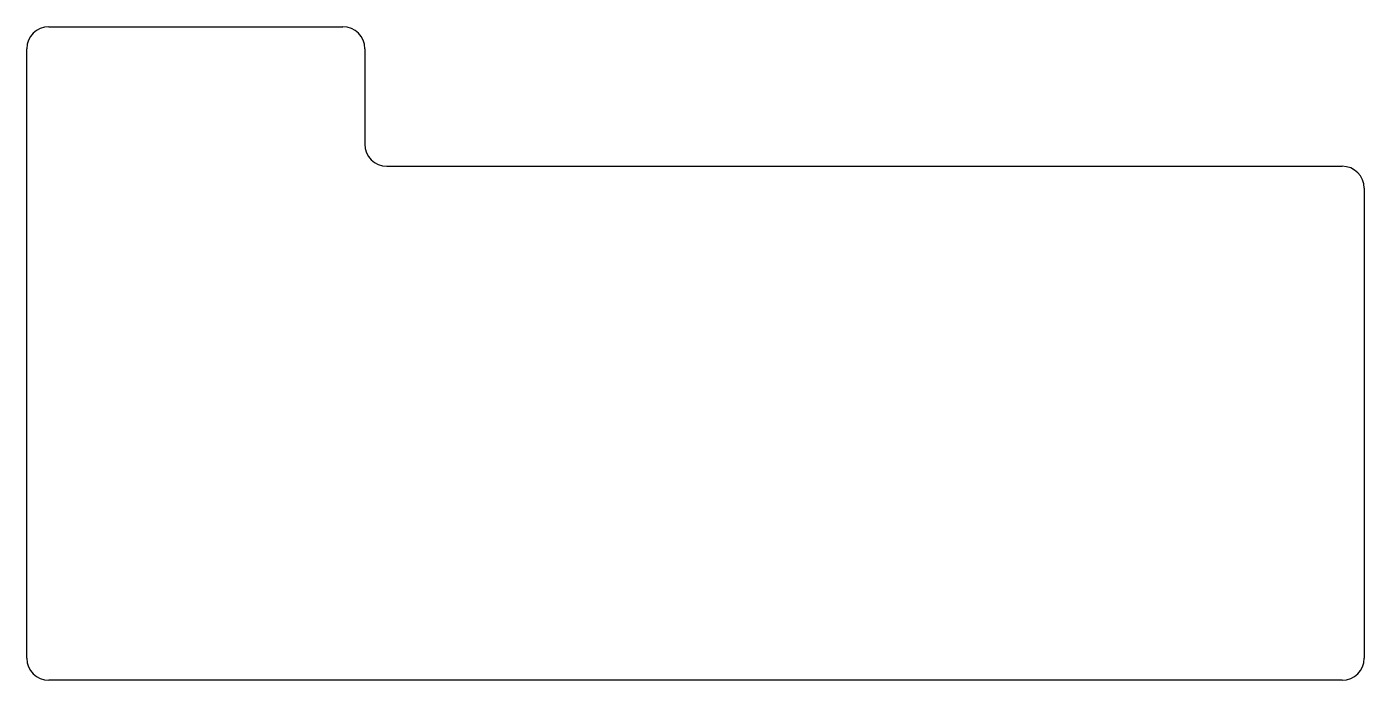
# Model space of a CAD drawing. Header units: millimetres. Extents: x -10 to 172, y -10 to 80.
import ezdxf

# ---------------------------------------------------------------- set-up
doc = ezdxf.new("R2010")
doc.units = ezdxf.units.MM

msp = doc.modelspace()

# ---------------------------------------------------------------- linework, layer by layer
for p, q in [((-7, 79.5), (33, 79.5)), ((-10, -6.5), (-10, 76.5)), ((36, 76.5), (36, 63.5)), ((39, 60.5), (169, 60.5)), ((172, 57.5), (172, -6.5)), ((169, -9.5), (-7, -9.5))]:
    msp.add_line(p, q)
for centre, start, end in [((-7, 76.5), 90, 180), ((33, 76.5), 0, 90), ((39, 63.5), 180, 270), ((169, 57.5), 0, 90), ((-7, -6.5), 180, 270), ((169, -6.5), 270, 0)]:
    msp.add_arc(centre, 3, start, end)

doc.saveas('drawing.dxf')
